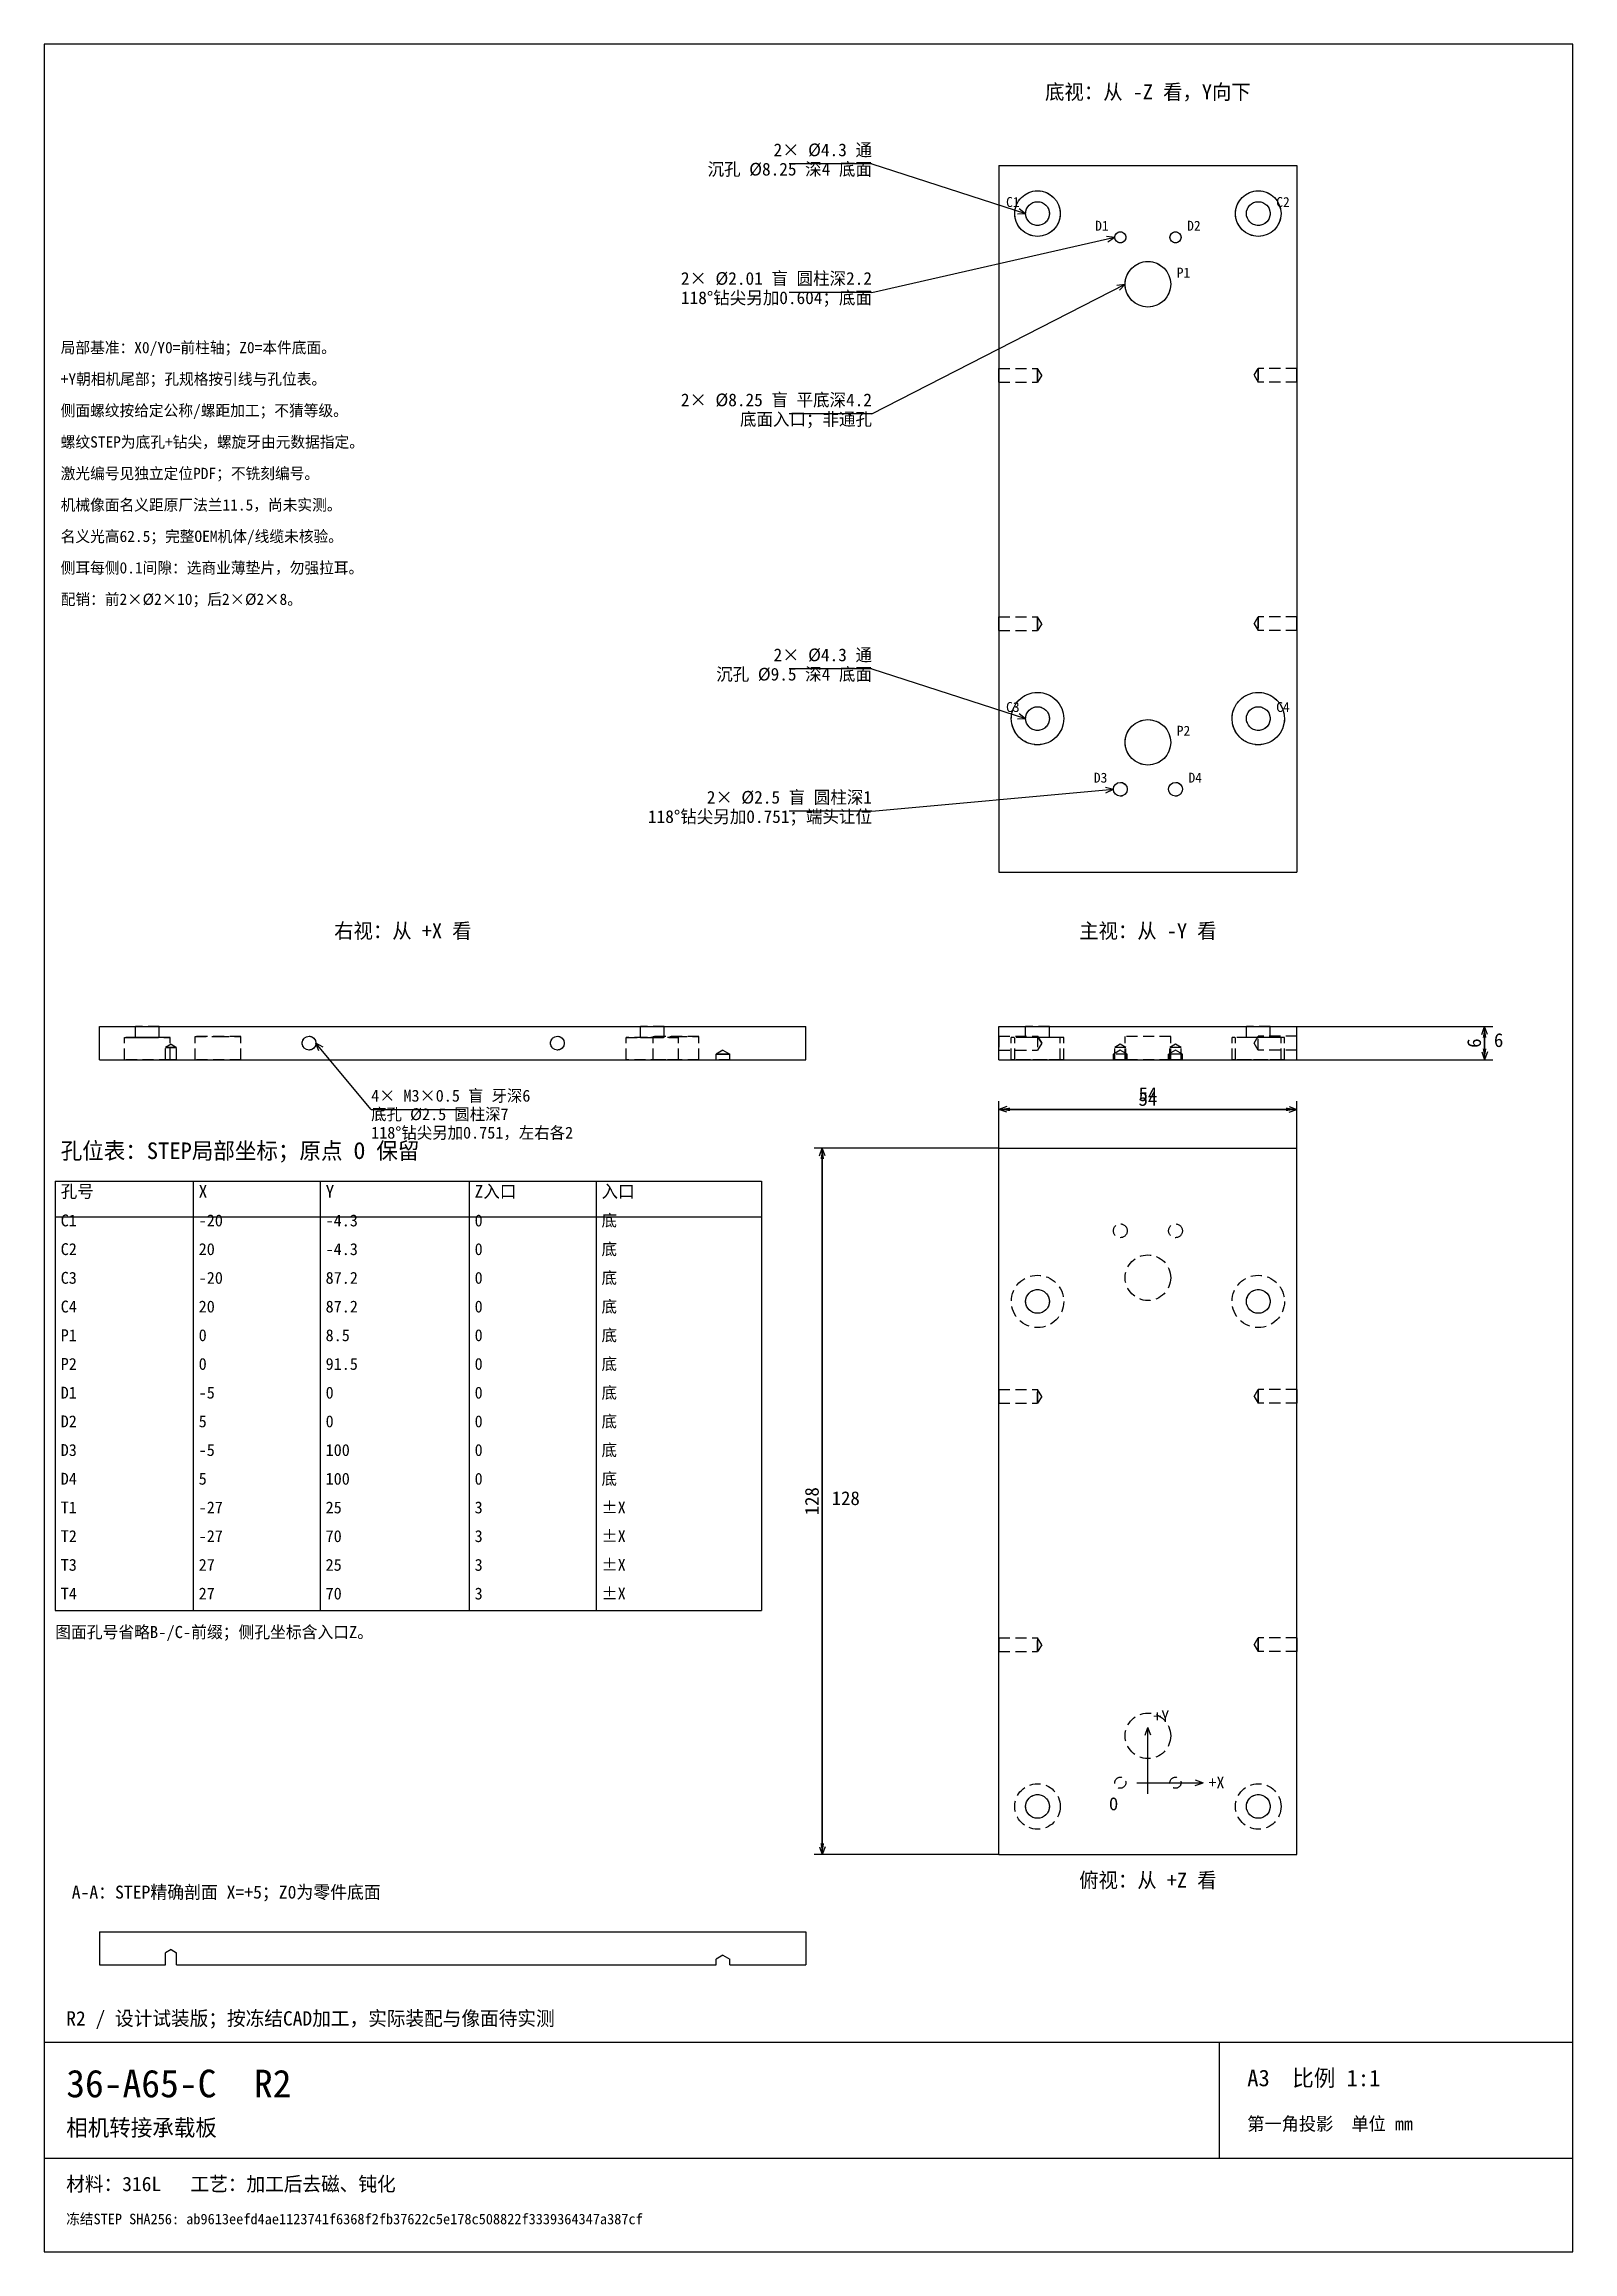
# Model space of a CAD drawing. Header units: millimetres. Extents: x 10 to 287, y 10 to 410.
import ezdxf
from ezdxf.enums import TextEntityAlignment as Align

# ---------------------------------------------------------------- set-up
doc = ezdxf.new("R2010")
doc.units = ezdxf.units.MM
doc.linetypes.add('ZZHIDDEN', pattern=[3, 2, -1])
for name, color, linetype in [('ANNOTATIONS', 3, 'Continuous'), ('DATUM', 1, 'Continuous'), ('DIMENSIONS', 2, 'Continuous'), ('HIDDEN', 8, 'ZZHIDDEN'), ('VISIBLE', 7, 'Continuous')]:
    doc.layers.add(name, color=color, linetype=linetype)
doc.dimstyles.new('ZZ_MM', dxfattribs={"dimtxt": 2.5, "dimasz": 2, "dimexe": 1.5, "dimexo": 1, "dimtad": 1, "dimdec": 3, "dimcen": 2.5, "dimazin": 3, "dimtfac": 1, "dimtmove": 0, "dimatfit": 3})

msp = doc.modelspace()

# ---------------------------------------------------------------- linework, layer by layer
at = {"layer": 'ANNOTATIONS'}
for p, q in [((160, 388.3), (145, 388.3)), ((160, 388.3), (187.85, 379.3)), ((186.6674, 380.2227), (187.85, 379.3)), ((186.3511, 379.2439), (187.85, 379.3)), ((160, 365), (203.995, 375)), ((202.507, 375.1892), (203.995, 375)), ((202.735, 374.1861), (203.995, 375)), ((160, 365), (145, 365)), ((160, 343), (205.875, 366.5)), ((204.3864, 366.3154), (205.875, 366.5)), ((204.8554, 365.3998), (205.875, 366.5)), ((160, 343), (145, 343)), ((160, 296.8), (145, 296.8)), ((160, 296.8), (187.85, 287.8)), ((186.6674, 288.7227), (187.85, 287.8)), ((186.3511, 287.7439), (187.85, 287.8)), ((160, 271), (203.75, 275)), ((202.3, 275.3839), (203.75, 275)), ((202.3936, 274.3595), (203.75, 275)), ((160, 271), (145, 271)), ((69.25, 217), (59.25, 229)), ((59.7569, 227.5883), (59.25, 229)), ((60.5472, 228.2468), (59.25, 229)), ((69.25, 217), (85.25, 217)), ((12, 204), (12, 126.2)), ((12, 204), (140, 204)), ((37, 204), (37, 126.2)), ((60, 204), (60, 126.2)), ((87, 204), (87, 126.2)), ((110, 204), (110, 126.2)), ((140, 204), (140, 126.2)), ((12, 197.5), (140, 197.5)), ((12, 126.2), (140, 126.2))]:
    msp.add_line(p, q, dxfattribs=at)
at = {"layer": 'DATUM'}
for p, q in [((209.4857, 103.5909), (210, 105)), ((210, 95), (210, 105)), ((210.5143, 103.5909), (210, 105)), ((210, 93), (210, 97)), ((208, 95), (212, 95)), ((210, 95), (220, 95)), ((218.5909, 95.5143), (220, 95)), ((218.5909, 94.4857), (220, 95))]:
    msp.add_line(p, q, dxfattribs=at)
at = {"layer": 'DIMENSIONS'}
for p, q in [((237, 232), (272, 232)), ((270.4857, 230.5909), (271, 232)), ((271, 232), (271, 226)), ((271, 226), (271, 232)), ((271.5143, 230.5909), (271, 232)), ((237, 226), (272, 226)), ((270.4857, 227.4091), (271, 226)), ((271.5143, 227.4091), (271, 226)), ((183, 210), (183, 218)), ((184.4091, 217.5143), (183, 217)), ((237, 217), (183, 217)), ((184.4091, 216.4857), (183, 217)), ((183, 217), (237, 217)), ((235.5909, 217.5143), (237, 217)), ((235.5909, 216.4857), (237, 217)), ((237, 210), (237, 218)), ((150.4857, 208.5909), (151, 210)), ((151, 210), (151, 82)), ((151, 82), (151, 210)), ((151.5143, 208.5909), (151, 210)), ((183, 210), (152, 210)), ((150.4857, 83.4091), (151, 82)), ((151.5143, 83.4091), (151, 82)), ((183, 82), (152, 82))]:
    msp.add_line(p, q, dxfattribs=at)
at = {"layer": 'HIDDEN'}
for p, q in [((183, 388), (183, 260)), ((183, 388), (237, 388)), ((237, 388), (237, 260)), ((183, 350), (183, 351.25)), ((183, 351.25), (183, 348.75)), ((183, 351.25), (190, 351.25)), ((183, 348.75), (183, 350)), ((183, 348.75), (190, 348.75)), ((190, 350), (190, 351.25)), ((190, 351.25), (190, 348.75)), ((190.7511, 350), (190, 351.25)), ((190, 348.75), (190, 350)), ((190.7511, 350), (190, 348.75)), ((229.2489, 350), (230, 351.25)), ((229.2489, 350), (230, 348.75)), ((230, 350), (230, 351.25)), ((230, 351.25), (230, 348.75)), ((237, 351.25), (230, 351.25)), ((230, 348.75), (230, 350)), ((237, 348.75), (230, 348.75)), ((237, 350), (237, 351.25)), ((237, 351.25), (237, 348.75)), ((237, 348.75), (237, 350)), ((183, 305), (183, 306.25)), ((183, 306.25), (183, 303.75)), ((183, 306.25), (190, 306.25)), ((183, 303.75), (183, 305)), ((190, 305), (190, 306.25)), ((190, 306.25), (190, 303.75)), ((190.7511, 305), (190, 306.25)), ((190, 303.75), (190, 305)), ((190.7511, 305), (190, 303.75)), ((229.2489, 305), (230, 306.25)), ((229.2489, 305), (230, 303.75)), ((230, 305), (230, 306.25)), ((230, 306.25), (230, 303.75)), ((237, 306.25), (230, 306.25)), ((230, 303.75), (230, 305)), ((237, 305), (237, 306.25)), ((237, 306.25), (237, 303.75)), ((237, 303.75), (237, 305)), ((183, 303.75), (190, 303.75)), ((237, 303.75), (230, 303.75)), ((183, 260), (237, 260)), ((20, 226), (20, 232)), ((20, 232), (148, 232)), ((30.85, 232), (26.55, 232)), ((26.55, 232), (28.7, 232)), ((26.55, 230), (26.55, 232)), ((28.7, 232), (30.85, 232)), ((30.85, 230), (30.85, 232)), ((122.35, 232), (118.05, 232)), ((118.05, 232), (120.2, 232)), ((118.05, 230), (118.05, 232)), ((120.2, 232), (122.35, 232)), ((122.35, 230), (122.35, 232)), ((148, 226), (148, 232)), ((183, 226), (183, 232)), ((183, 232), (237, 232)), ((192.15, 232), (187.85, 232)), ((187.85, 230), (187.85, 232)), ((192.15, 230), (192.15, 232)), ((232.15, 232), (227.85, 232)), ((227.85, 230), (227.85, 232)), ((232.15, 230), (232.15, 232)), ((237, 226), (237, 232)), ((32.825, 230), (24.575, 230)), ((24.575, 230), (28.7, 230)), ((24.575, 226), (24.575, 230)), ((30.85, 230), (26.55, 230)), ((26.55, 230), (28.7, 230)), ((28.7, 230), (30.85, 230)), ((28.7, 230), (32.825, 230)), ((33, 228.8039), (31.995, 228.2)), ((34.005, 228.2), (31.995, 228.2)), ((31.995, 228.2), (33, 228.2)), ((31.995, 226), (31.995, 228.2)), ((32.825, 226), (32.825, 230)), ((33, 228.8039), (34.005, 228.2)), ((33, 228.2), (34.005, 228.2)), ((34.005, 226), (34.005, 228.2)), ((45.625, 230.2), (37.375, 230.2)), ((37.375, 230.2), (41.5, 230.2)), ((37.375, 226), (37.375, 230.2)), ((41.5, 230.2), (45.625, 230.2)), ((45.625, 226), (45.625, 230.2)), ((124.95, 230), (115.45, 230)), ((115.45, 230), (120.2, 230)), ((115.45, 226), (115.45, 230)), ((122.35, 230), (118.05, 230)), ((118.05, 230), (120.2, 230)), ((120.2, 230), (122.35, 230)), ((120.2, 230), (124.95, 230)), ((128.625, 230.2), (120.375, 230.2)), ((120.375, 230.2), (124.5, 230.2)), ((120.375, 226), (120.375, 230.2)), ((124.5, 230.2), (128.625, 230.2)), ((124.95, 226), (124.95, 230)), ((128.625, 226), (128.625, 230.2)), ((183, 230.25), (183, 227.75)), ((183, 230.25), (190, 230.25)), ((194.75, 230), (185.25, 230)), ((185.25, 226), (185.25, 230)), ((194.125, 230), (185.875, 230)), ((185.875, 226), (185.875, 230)), ((192.15, 230), (187.85, 230)), ((190, 230.25), (190, 227.75)), ((190, 230.25), (190.7511, 229)), ((190.7511, 229), (190, 230.25)), ((190.7511, 229), (190, 227.75)), ((194.125, 226), (194.125, 230)), ((194.75, 226), (194.75, 230)), ((205, 228.8039), (203.995, 228.2)), ((206.005, 228.2), (203.995, 228.2)), ((203.995, 226), (203.995, 228.2)), ((206.005, 228.2), (205, 228.8039)), ((214.125, 230.2), (205.875, 230.2)), ((205.875, 226), (205.875, 230.2)), ((206.005, 226), (206.005, 228.2)), ((215, 228.8039), (213.995, 228.2)), ((216.005, 228.2), (213.995, 228.2)), ((213.995, 226), (213.995, 228.2)), ((214.125, 226), (214.125, 230.2)), ((216.005, 228.2), (215, 228.8039)), ((216.005, 226), (216.005, 228.2)), ((234.75, 230), (225.25, 230)), ((225.25, 226), (225.25, 230)), ((234.125, 230), (225.875, 230)), ((225.875, 226), (225.875, 230)), ((232.15, 230), (227.85, 230)), ((229.2489, 229), (230, 230.25)), ((230, 227.75), (229.2489, 229)), ((230, 227.75), (230, 230.25)), ((237, 230.25), (230, 230.25)), ((234.125, 226), (234.125, 230)), ((234.75, 226), (234.75, 230)), ((237, 227.75), (237, 230.25)), ((20, 226), (148, 226)), ((32.825, 226), (24.575, 226)), ((24.575, 226), (28.7, 226)), ((28.7, 226), (32.825, 226)), ((34.005, 226), (31.995, 226)), ((31.995, 226), (33, 226)), ((33, 226), (34.005, 226)), ((45.625, 226), (37.375, 226)), ((37.375, 226), (41.5, 226)), ((41.5, 226), (45.625, 226)), ((124.95, 226), (115.45, 226)), ((115.45, 226), (120.2, 226)), ((120.2, 226), (124.95, 226)), ((128.625, 226), (120.375, 226)), ((120.375, 226), (124.5, 226)), ((124.5, 226), (128.625, 226)), ((133, 227.7511), (131.75, 227)), ((134.25, 227), (131.75, 227)), ((131.75, 227), (133, 227)), ((131.75, 226), (131.75, 227)), ((134.25, 226), (131.75, 226)), ((131.75, 226), (133, 226)), ((133, 227.7511), (134.25, 227)), ((133, 227), (134.25, 227)), ((133, 226), (134.25, 226)), ((134.25, 226), (134.25, 227)), ((183, 227.75), (190, 227.75)), ((183, 226), (237, 226)), ((194.75, 226), (185.25, 226)), ((194.125, 226), (185.875, 226)), ((205, 227.7511), (203.75, 227)), ((206.25, 227), (203.75, 227)), ((203.75, 226), (203.75, 227)), ((206.25, 226), (203.75, 226)), ((206.005, 226), (203.995, 226)), ((206.25, 227), (205, 227.7511)), ((214.125, 226), (205.875, 226)), ((206.25, 226), (206.25, 227)), ((215, 227.7511), (213.75, 227)), ((216.25, 227), (213.75, 227)), ((213.75, 226), (213.75, 227)), ((216.25, 226), (213.75, 226)), ((216.005, 226), (213.995, 226)), ((216.25, 227), (215, 227.7511)), ((216.25, 226), (216.25, 227)), ((234.75, 226), (225.25, 226)), ((234.125, 226), (225.875, 226)), ((237, 227.75), (230, 227.75)), ((183, 82), (183, 210)), ((183, 210), (237, 210)), ((237, 82), (237, 210)), ((183, 163.75), (183, 166.25)), ((183, 166.25), (183, 165)), ((183, 166.25), (190, 166.25)), ((183, 165), (183, 163.75)), ((190, 163.75), (190, 166.25)), ((190, 166.25), (190, 165)), ((190.7511, 165), (190, 166.25)), ((190, 165), (190, 163.75)), ((190.7511, 165), (190, 163.75)), ((229.2489, 165), (230, 166.25)), ((229.2489, 165), (230, 163.75)), ((230, 163.75), (230, 166.25)), ((230, 166.25), (230, 165)), ((237, 166.25), (230, 166.25)), ((230, 165), (230, 163.75)), ((237, 163.75), (237, 166.25)), ((237, 166.25), (237, 165)), ((237, 165), (237, 163.75)), ((183, 163.75), (190, 163.75)), ((237, 163.75), (230, 163.75)), ((183, 118.75), (183, 121.25)), ((183, 121.25), (183, 120)), ((183, 121.25), (190, 121.25)), ((183, 120), (183, 118.75)), ((190, 118.75), (190, 121.25)), ((190, 121.25), (190, 120)), ((190.7511, 120), (190, 121.25)), ((190, 120), (190, 118.75)), ((229.2489, 120), (230, 121.25)), ((229.2489, 120), (230, 118.75)), ((230, 118.75), (230, 121.25)), ((230, 121.25), (230, 120)), ((237, 121.25), (230, 121.25)), ((230, 120), (230, 118.75)), ((237, 118.75), (237, 121.25)), ((237, 121.25), (237, 120)), ((237, 120), (237, 118.75)), ((183, 118.75), (190, 118.75)), ((190.7511, 120), (190, 118.75)), ((237, 118.75), (230, 118.75)), ((183, 82), (237, 82))]:
    msp.add_line(p, q, dxfattribs=at)
for centre, radius in [((190, 379.3), 4.125), ((190, 379.3), 2.15), ((230, 379.3), 4.125), ((230, 379.3), 2.15), ((205, 375), 1.005), ((215, 375), 1.005), ((210, 366.5), 4.125), ((190, 287.8), 4.75), ((230, 287.8), 4.75), ((190, 287.8), 2.15), ((230, 287.8), 2.15), ((210, 283.5), 4.125), ((205, 275), 1.25), ((215, 275), 1.25), ((58, 229), 1.25), ((103, 229), 1.25), ((205, 195), 1.25), ((215, 195), 1.25), ((210, 186.5), 4.125), ((190, 182.2), 4.75), ((190, 182.2), 2.15), ((230, 182.2), 4.75), ((230, 182.2), 2.15), ((210, 103.5), 4.125), ((205, 95), 1.005), ((215, 95), 1.005), ((190, 90.7), 4.125), ((190, 90.7), 2.15), ((230, 90.7), 4.125), ((230, 90.7), 2.15)]:
    msp.add_circle(centre, radius, dxfattribs=at)
at = {"layer": 'VISIBLE'}
for p, q in [((287, 410), (10, 410)), ((10, 410), (10, 10)), ((287, 10), (287, 410)), ((183, 388), (183, 260)), ((183, 388), (237, 388)), ((237, 388), (237, 260)), ((183, 260), (237, 260)), ((20, 226), (20, 232)), ((20, 232), (148, 232)), ((148, 226), (148, 232)), ((183, 226), (183, 232)), ((183, 232), (237, 232)), ((237, 226), (237, 232)), ((20, 226), (148, 226)), ((183, 226), (237, 226)), ((183, 82), (183, 210)), ((183, 210), (237, 210)), ((237, 82), (237, 210)), ((183, 82), (237, 82)), ((20, 68), (20, 62)), ((20, 68), (148, 68)), ((148, 68), (148, 62)), ((33, 64.8039), (31.995, 64.2)), ((31.995, 62), (31.995, 64.2)), ((33, 64.8039), (34.005, 64.2)), ((34.005, 62), (34.005, 64.2)), ((20, 62), (31.995, 62)), ((34.005, 62), (131.75, 62)), ((133, 63.7511), (131.75, 63)), ((131.75, 62), (131.75, 63)), ((133, 63.7511), (134.25, 63)), ((134.25, 62), (134.25, 63)), ((134.25, 62), (148, 62)), ((10, 48), (287, 48)), ((223, 27), (223, 48)), ((10, 27), (287, 27)), ((10, 10), (287, 10))]:
    msp.add_line(p, q, dxfattribs=at)
for centre, radius in [((190, 379.3), 4.125), ((190, 379.3), 2.15), ((230, 379.3), 4.125), ((230, 379.3), 2.15), ((205, 375), 1.005), ((215, 375), 1.005), ((210, 366.5), 4.125), ((190, 287.8), 4.75), ((230, 287.8), 4.75), ((190, 287.8), 2.15), ((230, 287.8), 2.15), ((210, 283.5), 4.125), ((205, 275), 1.25), ((215, 275), 1.25), ((58, 229), 1.25), ((103, 229), 1.25), ((190, 182.2), 2.15), ((230, 182.2), 2.15), ((190, 90.7), 2.15), ((230, 90.7), 2.15)]:
    msp.add_circle(centre, radius, dxfattribs=at)

# ---------------------------------------------------------------- texts
at = {"layer": 'ANNOTATIONS'}
for s, p in [('底视：从 -Z 看，Y向下', (210, 400)), ('右视：从 +X 看', (75, 248)), ('主视：从 -Y 看', (210, 248)), ('俯视：从 +Z 看', (210, 76))]:
    msp.add_text(s, height=2.7, dxfattribs=at).set_placement(p, align=Align.CENTER)
for s, height, p in [('2× Ø4.3 通', 2.3, (160, 389.7)), ('沉孔 Ø8.25 深4 底面', 2.3, (160, 386.2)), ('C1', 1.8, (186.75, 380.5)), ('D1', 1.8, (202.895, 376.2)), ('2× Ø2.01 盲 圆柱深2.2', 2.3, (160, 366.4)), ('118°钻尖另加0.604；底面', 2.3, (160, 362.9)), ('2× Ø8.25 盲 平底深4.2', 2.3, (160, 344.4)), ('底面入口；非通孔', 2.3, (160, 340.9)), ('2× Ø4.3 通', 2.3, (160, 298.2)), ('沉孔 Ø9.5 深4 底面', 2.3, (160, 294.7)), ('C3', 1.8, (186.75, 289)), ('D3', 1.8, (202.65, 276.2)), ('2× Ø2.5 盲 圆柱深1', 2.3, (160, 272.4)), ('118°钻尖另加0.751；端头让位', 2.3, (160, 268.9))]:
    msp.add_text(s, height=height, dxfattribs=at).set_placement(p, align=Align.RIGHT)
for s, height, p in [('C2', 1.8, (233.25, 380.5)), ('D2', 1.8, (217.105, 376.2)), ('P1', 1.8, (215.225, 367.7)), ('局部基准：X0/Y0=前柱轴；Z0=本件底面。', 2.05, (13, 354)), ('+Y朝相机尾部；孔规格按引线与孔位表。', 2.05, (13, 348.3)), ('侧面螺纹按给定公称/螺距加工；不猜等级。', 2.05, (13, 342.6)), ('螺纹STEP为底孔+钻尖，螺旋牙由元数据指定。', 2.05, (13, 336.9)), ('激光编号见独立定位PDF；不铣刻编号。', 2.05, (13, 331.2)), ('机械像面名义距原厂法兰11.5，尚未实测。', 2.05, (13, 325.5)), ('名义光高62.5；完整OEM机体/线缆未核验。', 2.05, (13, 319.8)), ('侧耳每侧0.1间隙：选商业薄垫片，勿强拉耳。', 2.05, (13, 314.1)), ('配销：前2×Ø2×10；后2×Ø2×8。', 2.05, (13, 308.4)), ('C4', 1.8, (233.25, 289)), ('P2', 1.8, (215.225, 284.7)), ('D4', 1.8, (217.35, 276.2)), ('4× M3×0.5 盲 牙深6', 2.15, (69.25, 218.4)), ('底孔 Ø2.5 圆柱深7', 2.15, (69.25, 215.05)), ('118°钻尖另加0.751，左右各2', 2.15, (69.25, 211.7)), ('孔位表：STEP局部坐标；原点 O 保留', 3, (13, 208)), ('孔号', 2.3, (13, 201)), ('X', 2.3, (38, 201)), ('Y', 2.3, (61, 201)), ('Z入口', 2.3, (88, 201)), ('入口', 2.3, (111, 201)), ('C1', 2.15, (13, 195.8)), ('-20', 2.15, (38, 195.8)), ('-4.3', 2.15, (61, 195.8)), ('0', 2.15, (88, 195.8)), ('底', 2.15, (111, 195.8)), ('C2', 2.15, (13, 190.6)), ('20', 2.15, (38, 190.6)), ('-4.3', 2.15, (61, 190.6)), ('0', 2.15, (88, 190.6)), ('底', 2.15, (111, 190.6)), ('C3', 2.15, (13, 185.4)), ('-20', 2.15, (38, 185.4)), ('87.2', 2.15, (61, 185.4)), ('0', 2.15, (88, 185.4)), ('底', 2.15, (111, 185.4)), ('C4', 2.15, (13, 180.2)), ('20', 2.15, (38, 180.2)), ('87.2', 2.15, (61, 180.2)), ('0', 2.15, (88, 180.2)), ('底', 2.15, (111, 180.2)), ('P1', 2.15, (13, 175)), ('0', 2.15, (38, 175)), ('8.5', 2.15, (61, 175)), ('0', 2.15, (88, 175)), ('底', 2.15, (111, 175)), ('底', 2.15, (111, 169.8)), ('P2', 2.15, (13, 169.8)), ('0', 2.15, (38, 169.8)), ('91.5', 2.15, (61, 169.8)), ('0', 2.15, (88, 169.8)), ('D1', 2.15, (13, 164.6)), ('-5', 2.15, (38, 164.6)), ('0', 2.15, (61, 164.6)), ('0', 2.15, (88, 164.6)), ('底', 2.15, (111, 164.6)), ('D2', 2.15, (13, 159.4)), ('5', 2.15, (38, 159.4)), ('0', 2.15, (61, 159.4)), ('0', 2.15, (88, 159.4)), ('底', 2.15, (111, 159.4)), ('D3', 2.15, (13, 154.2)), ('-5', 2.15, (38, 154.2)), ('100', 2.15, (61, 154.2)), ('0', 2.15, (88, 154.2)), ('底', 2.15, (111, 154.2)), ('D4', 2.15, (13, 149)), ('5', 2.15, (38, 149)), ('100', 2.15, (61, 149)), ('0', 2.15, (88, 149)), ('底', 2.15, (111, 149)), ('T1', 2.15, (13, 143.8)), ('-27', 2.15, (38, 143.8)), ('25', 2.15, (61, 143.8)), ('3', 2.15, (88, 143.8)), ('±X', 2.15, (111, 143.8)), ('T2', 2.15, (13, 138.6)), ('-27', 2.15, (38, 138.6)), ('70', 2.15, (61, 138.6)), ('3', 2.15, (88, 138.6)), ('±X', 2.15, (111, 138.6)), ('T3', 2.15, (13, 133.4)), ('27', 2.15, (38, 133.4)), ('25', 2.15, (61, 133.4)), ('3', 2.15, (88, 133.4)), ('±X', 2.15, (111, 133.4)), ('T4', 2.15, (13, 128.2)), ('27', 2.15, (38, 128.2)), ('70', 2.15, (61, 128.2)), ('3', 2.15, (88, 128.2)), ('±X', 2.15, (111, 128.2)), ('图面孔号省略B-/C-前缀；侧孔坐标含入口Z。', 2.2, (12, 121.2)), ('+Y', 2.1, (211, 106)), ('+X', 2.1, (221, 94)), ('O', 2.3, (203, 90)), ('A-A：STEP精确剖面 X=+5；Z0为零件底面', 2.35, (15, 74)), ('R2 / 设计试装版；按冻结CAD加工，实际装配与像面待实测', 2.6, (14, 51)), ('36-A65-C  R2', 5, (14, 38)), ('A3  比例 1:1', 3, (228, 40)), ('相机转接承载板', 3, (14, 31)), ('第一角投影  单位 mm', 2.4, (228, 32)), ('材料：316L   工艺：加工后去磁、钝化', 2.6, (14, 21)), ('冻结STEP SHA256: ab9613eefd4ae1123741f6368f2fb37622c5e178c508822f3339364347a387cf', 1.9, (14, 15))]:
    msp.add_text(s, height=height, dxfattribs=at).set_placement(p)
at = {"layer": 'DIMENSIONS'}
for s, p in [('6', (272.7, 228.3)), ('128', (152.7, 145.3))]:
    msp.add_text(s, height=2.5, dxfattribs=at).set_placement(p)
msp.add_text('54', height=2.5, dxfattribs=at).set_placement((210, 218.5), align=Align.CENTER)

# ---------------------------------------------------------------- dimensions: what is measured, and where the dimension line sits
for base, p1, p2 in [((271, 226), (237, 226), (237, 232)), ((151, 82), (183, 82), (183, 210))]:
    msp.add_linear_dim(base=base, p1=p1, p2=p2, angle=90, dimstyle='ZZ_MM', dxfattribs=at).render()
msp.add_linear_dim(base=(183, 217), p1=(183, 210), p2=(237, 210), dimstyle='ZZ_MM', dxfattribs=at).render()

doc.saveas('drawing.dxf')
